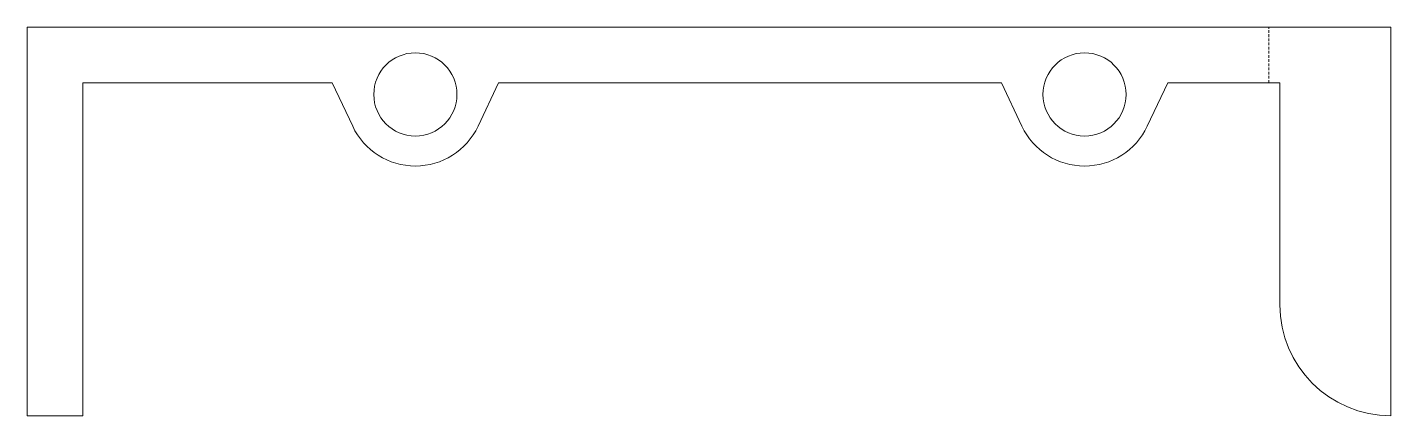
# Model space of a CAD drawing. Header units: millimetres. Extents: x 0 to 246, y -70 to 0.
import ezdxf

# ---------------------------------------------------------------- set-up
doc = ezdxf.new("R2010")
doc.units = ezdxf.units.MM
doc.header["$MEASUREMENT"] = 0
doc.linetypes.add('DASHED', pattern=[0.75, 0.5, -0.25])
doc.layers.get('0').update_dxf_attribs({"linetype": 'CONTINUOUS', "lineweight": 5, "true_color": 0xffffff})
doc.layers.add('Sketch006', color=7, linetype='CONTINUOUS', lineweight=5, true_color=0xffffff)

msp = doc.modelspace()

# ---------------------------------------------------------------- linework, layer by layer
at = {"linetype": 'DASHED'}
msp.add_line((223.96, -10), (223.96, 0), dxfattribs=at)
at = {"layer": 'Sketch006'}
for p, q in [((0, 0), (0, -70)), ((0, 0), (223.96, 0)), ((225.92, 0), (223.96, 0)), ((225.92, 0), (245.92, 0)), ((245.92, 0), (245.92, -50)), ((10, -10), (55, -10)), ((10, -70), (10, -10)), ((55, -10), (58.6946, -17.8326)), ((81.3054, -17.8326), (85, -10)), ((85, -10), (175.7, -10)), ((175.7, -10), (179.395, -17.8326)), ((202.005, -17.8326), (205.7, -10)), ((205.7, -10), (223.96, -10)), ((223.96, -10), (225.92, -10)), ((225.92, -10), (225.92, -50)), ((245.92, -50), (245.92, -70)), ((0, -70), (10, -70))]:
    msp.add_line(p, q, dxfattribs=at)
for centre in [(70, -12.1), (190.7, -12.1)]:
    msp.add_circle(centre, 7.5, dxfattribs=at)
for centre, radius, start, end in [((70, -12.5), 12.5, -154.747, -25.2527), ((190.7, -12.5), 12.5, -154.747, -25.2527), ((245.92, -50), 20, 180, -90)]:
    msp.add_arc(centre, radius, start, end, dxfattribs=at)

doc.saveas('drawing.dxf')
